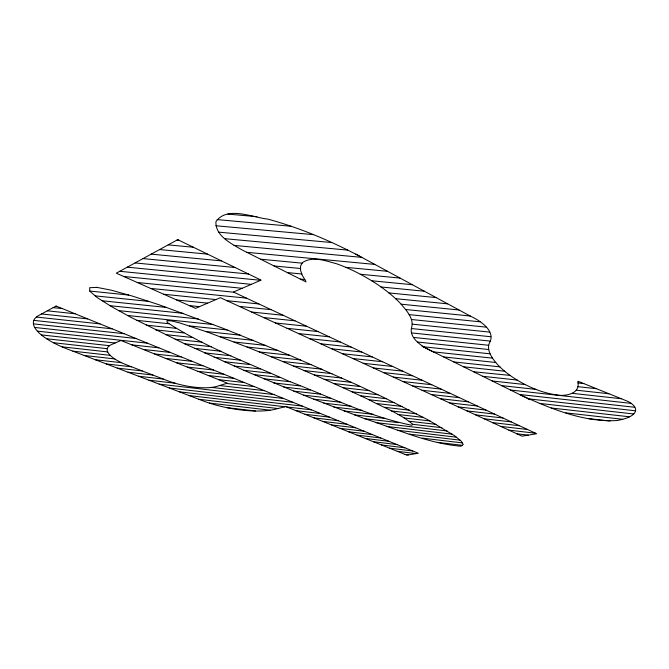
<?xml version="1.0" encoding="UTF-8"?>
<svg xmlns="http://www.w3.org/2000/svg" width="669" height="669" viewBox="0 0 669 669"><rect width="100%" height="100%" fill="white"/><g stroke="black" fill="none" stroke-linecap="round" stroke-linejoin="round"><path stroke-width="1" d="M227.861 214.097L256.988 216.697M217.124 219.591L290.998 226.247M215.836 225.754L313.376 234.643M218.838 232.16L331.782 242.546M224.859 238.691L347.663 250.097M177.026 240.046L178.874 240.221M234.025 245.389L361.795 257.364M168.187 244.871L193.358 247.246M246.786 252.305L374.807 264.414M159.582 249.562L207.557 254.136M260.567 259.196L302.154 263.168M345.856 267.332L387.56 271.313M151.202 254.136L221.481 260.893M274.089 265.961L300.557 268.503M360.282 274.248L400.062 278.078M143.041 258.594L235.137 267.525M287.336 272.584L301.828 273.989M371.554 280.754L412.321 284.71M135.079 262.934L248.534 274.022M300.339 279.09L304.805 279.525M380.895 286.968L424.338 291.216M127.319 267.165L260.684 280.303M388.789 292.922L436.121 297.588M119.743 271.296L251.285 284.35M395.479 298.667L447.678 303.843M123.681 276.464L242.128 288.297M401.116 304.194L459.018 309.981M137.279 282.494L233.782 292.211M405.682 309.513L470.148 316.002M473.602 371.763L510.213 375.409M150.634 288.423L246.46 298.131M409.094 314.614L480.083 321.806M96.52 287.386L97.549 287.494M163.763 294.251L215.953 299.57M226.9 300.69L258.911 303.952M411.368 319.506L486.204 327.141M89.805 291.057L128.657 295.046M176.649 299.971L207.641 303.149M239.36 306.41L271.146 309.672M412.263 324.156L489.608 332.1M95.232 295.874L148.702 301.401M189.327 305.599L199.529 306.653M251.594 312.03L283.171 315.291M411.468 328.546L490.803 336.741M102.257 300.782L166.648 307.472M263.628 317.549L294.979 320.811M411.744 332.945L490.243 341.106M110 305.683L183.122 313.326M275.452 322.976L306.586 326.238M413.693 337.435L488.646 345.271M118.748 310.617L198.517 319.004M287.076 328.312L318.001 331.565M417.623 342.043L488.738 349.519M53.177 307.623L62.326 308.585M127.57 315.484L213.143 324.532M298.499 333.563L329.215 336.808M423.025 346.726L490.118 353.826M47.315 310.817L75.087 313.769M136.802 320.334L168.923 323.746M189.427 325.928L227.234 329.951M309.739 338.723L340.245 341.959M433.403 351.869L492.484 358.149M41.578 313.953L87.639 318.87M146.252 325.134L175.788 328.295M205.843 331.506L240.472 335.211M320.786 343.791L351.091 347.027M443.614 356.92L495.788 362.498M36.653 317.089L99.99 323.888M155.551 329.859L183.975 332.919M220.385 336.825L253.501 340.387M331.657 348.783L361.753 352.019M453.649 361.887L499.919 366.863M34.035 320.401L112.149 328.83M165.402 334.584L192.756 337.536M234.008 341.993L265.827 345.43M342.352 353.692L372.248 356.92M463.517 366.771L504.802 371.236M33.609 323.871L124.116 333.697M175.102 339.225L202.105 342.16M247.012 347.019C288.322 363.451 329.257 380.887 369.422 399.962C383.855 407.73 399.953 413.442 412.522 424.179L411.887 425.283C369.087 416.67 329.248 396.625 288.623 381.096C247.756 362.64 204.906 347.044 167.225 322.466L166.899 320.702L171.047 320.836L179.509 322.859L207.8 332.184L247.012 347.019L277.744 350.364M352.872 358.517L382.568 361.745M577.957 382.944L583.786 383.58M34.855 327.467L135.899 338.481M184.703 343.807L211.488 346.726M259.246 351.936L289.468 355.231M363.225 363.275L392.728 366.487M482.75 376.296L517.196 380.051M577.891 386.682L596.48 388.706M37.497 331.147L147.506 343.197M194.687 348.365L221.146 351.267M271.154 356.744L300.54 359.964M373.411 367.95L402.721 371.161M492.183 380.962L525.299 384.6M576.285 390.178L608.974 393.757M41.453 334.91L115.101 343.013M131.885 344.861L158.929 347.838M204.513 352.856L230.83 355.757M282.469 361.436L311.311 364.613M383.429 372.549L412.556 375.752M501.549 385.603L535.953 389.408M572.246 393.33L621.284 398.732M46.746 338.765L109.599 345.714M143.3 349.444L170.185 352.412M214.197 357.279L240.648 360.206M293.515 366.052L321.914 369.188M393.305 377.082L422.239 380.276M510.506 390.035L631.026 403.365M53.52 342.729L107.383 348.708M154.539 353.951L181.266 356.92M224.249 361.686L250.457 364.597M304.061 370.551L331.983 373.653M403.014 381.539L431.764 384.734M519.462 394.467L634.764 407.279M62.175 346.851L107.793 351.944M165.611 358.392L192.179 361.352M234.15 366.035L260.383 368.962M314.371 374.983L341.725 378.027M412.581 385.929L441.147 389.115M528.276 398.833L635.416 410.783M72.879 351.158L110.218 355.339M176.516 362.765L202.941 365.726M243.901 370.308L270.259 373.26M324.206 379.306L351.325 382.342M422.005 390.253L450.388 393.439M539.373 403.399L633.71 413.969M84.21 355.482L114.851 358.927M187.27 367.072L213.536 370.032M253.919 374.573L280.269 377.533M333.864 383.563L360.524 386.557M431.279 394.518L459.486 397.687M551.323 408.015L629.429 416.795M95.383 359.755L121.591 362.707M197.865 371.32L223.981 374.272M263.879 378.779L290.195 381.748M343.021 387.711L369.321 390.679M440.419 398.707L468.442 401.877M565.798 412.865L622.697 419.287M106.396 363.961L131.584 366.813M208.302 375.51L234.267 378.453M273.688 382.919L300.297 385.938M352.036 391.8L377.985 394.743M449.417 402.838L477.273 405.999M588.452 418.602L610.069 421.052M117.251 368.109L142.296 370.952M218.596 379.641L244.411 382.576M283.681 387.042L310.282 390.069M360.532 395.789L386.356 398.724M458.282 406.911L485.962 410.064M127.955 372.19L152.867 375.041M226.415 383.437L254.412 386.64M293.708 391.122L320.51 394.183M368.878 399.711L394.25 402.613M467.021 410.925L494.533 414.061M138.508 376.229L163.286 379.064M219.624 385.528L264.272 390.646M303.601 395.153L330.645 398.256M376.697 403.532L402.019 406.434M475.626 414.872L502.971 418.008M148.919 380.201L175.219 383.228M211.279 387.376L273.989 394.593M313.644 399.15L341.048 402.312M384.332 407.287L409.545 410.189M484.113 418.769L511.292 421.896M159.18 384.123L283.572 398.481M323.796 403.131L351.501 406.326M391.357 410.933L416.528 413.835M492.468 422.607L519.487 425.727M169.307 387.995L293.022 402.328M333.814 407.053L362.197 410.34M398.013 414.487L423.402 417.431M500.713 426.387L527.565 429.498M179.3 391.808L302.338 406.108M344.092 410.967L373.352 414.37M404.143 417.949L429.958 420.952M508.833 430.117L535.526 433.219M189.151 395.571L285.011 406.752M286.7 406.953L311.528 409.846M354.461 414.855L385.118 418.434M409.202 421.236L435.979 424.363M516.844 433.796L528.267 435.126M198.877 399.284L277.953 408.542M295.899 410.641L320.593 413.534M364.697 418.694C396.324 428.821 427.541 443.48 460.941 446.223L463.232 444.567L461.142 441.063L454.569 435.728L427.901 419.781L383.914 397.528L356.159 384.508L292.052 356.301L222.861 328.211L158.837 304.696L132.362 296.083L111.38 290.204L96.913 287.369L89.646 287.72L89.813 291.207L97.222 297.588L111.297 306.502L131.141 317.457L183.691 343.339L245.49 371.011L308.016 396.951L364.697 418.694L398.573 422.657M412.464 424.28L441.916 427.725M209.372 403.056L270.109 410.189M304.98 414.278L329.541 417.163M375.577 422.565L447.16 430.97M226.615 407.588L255.458 410.983M313.937 417.874L338.363 420.751M386.322 426.396L452.093 434.148M322.776 421.42L347.069 424.288M397.729 430.276L456.383 437.2M331.498 424.915L355.657 427.775M409.311 434.139L460.004 440.143M340.103 428.369L364.137 431.221M422.315 438.136L462.229 442.878M348.599 431.773L372.508 434.624M437.309 442.343L462.195 445.311M356.978 435.134L380.761 437.978M365.257 438.454L388.915 441.289M373.427 441.732L396.96 444.559M381.497 444.969L404.904 447.787M389.467 448.163L412.748 450.973M397.327 451.316L416.168 453.599M405.096 454.427L408.558 454.853M578.066 381.271L628.166 401.509A42.783 14.099 3.7 0 1 616.793 420.542C582.942 422.348 550.386 408.466 520.122 394.802M421.988 346.216L530.065 399.719M306.001 281.925L242.262 250.039C231.625 243.742 215.309 236.165 215.92 221.707C226.841 205.651 252.673 217.5 267.868 219.123C300.197 227.928 331.205 241.108 360.758 256.812M355.774 254.111L469.839 315.835M305.808 281.189L302.321 275.427L300.54 270.276L300.582 265.928L302.505 262.549C312.757 255.775 325.903 260.927 336.649 263.795C350.899 268.813 364.371 275.845 376.973 284.149A183.599 71.115 11.7 0 1 400.606 303.601C406.116 310.215 414.387 318.427 411.552 327.852A65.687 25.991 5.6 0 0 433.445 351.886M577.865 381.773C580.675 394.049 564.845 396.742 556.014 394.81C540.661 392.569 526.219 386.038 513.282 377.634A214.08 80.355 0.5 0 1 496.139 362.958C491.531 357.313 485.711 349.093 490.034 341.759A64.784 25.782 6.8 0 0 470.064 315.952M56.071 306.042L38.576 315.584A61.732 20.112 14.1 0 0 68.104 349.335L202.782 400.773A54.875 17.085 11 0 0 275.135 409.252L285.747 406.568L406.852 455.137L418.326 453.239L56.071 306.042M177.728 239.661L116.297 273.178L195.557 308.359L220.344 297.68L522.004 436.163L536.655 433.746L233.431 292.044L261.102 280.127L177.728 239.661M120.972 340.488L111.623 344.51A39.287 12.644 12.9 0 0 127.252 365.14L167.116 380.544A37.957 12.05 12 0 0 217.132 386.289L227.36 383.153L120.972 340.488"/></g></svg>
